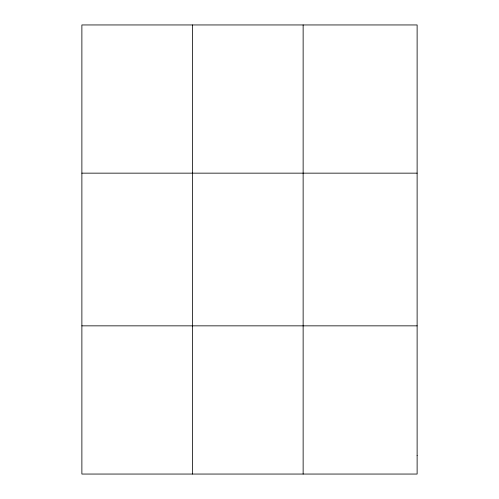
<?xml version="1.0" encoding="UTF-8"?>
<svg xmlns="http://www.w3.org/2000/svg" width="499" height="499" viewBox="0 0 499 499"><rect width="100%" height="100%" fill="white"/><g stroke="black" fill="none" stroke-linecap="round" stroke-linejoin="round"><path stroke-width="0.75" d="M192.508 474.05L192.508 24.95M303.136 474.05L303.136 24.95M81.88 173.153L417.12 173.153M81.88 325.847L417.12 325.847M417.12 455.525L417.12 474.05L81.88 474.05L81.88 24.95L417.12 24.95L417.12 455.525"/></g></svg>
